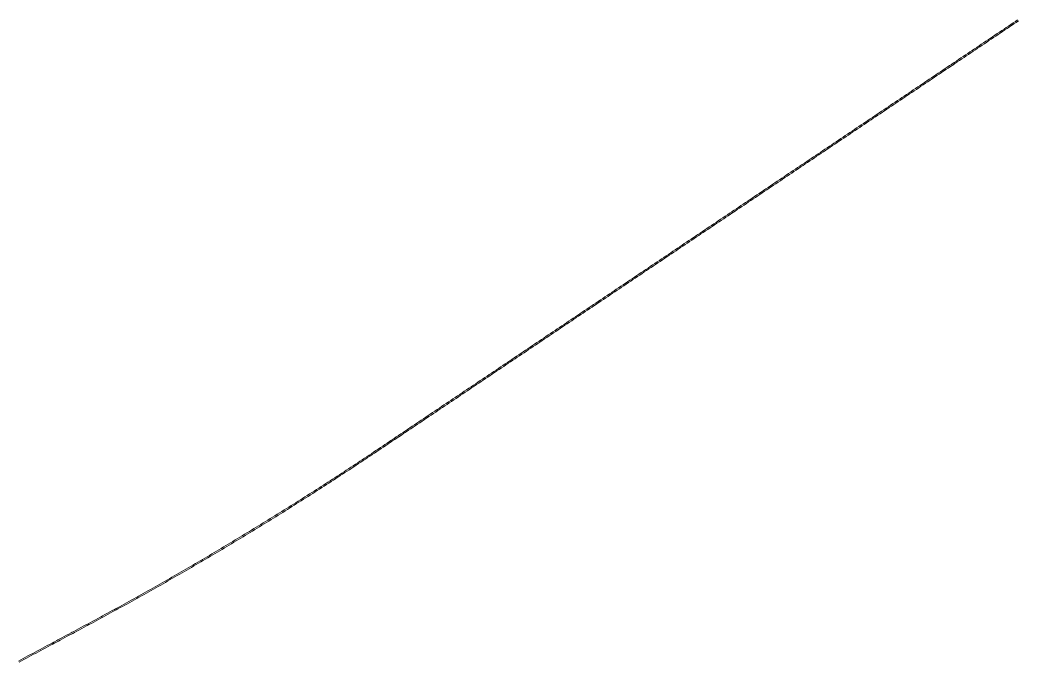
# Model space of a CAD drawing. Header units: metres. Extents: x 142705 to 201127, y 6511363 to 6533832.
# Drawn here: x 193824 to 197476, y 6528626 to 6530977 of the extents above; entities that cross this region are included whole.
import ezdxf

# ---------------------------------------------------------------- set-up
doc = ezdxf.new("R2010")
doc.units = ezdxf.units.M
doc.header["$MEASUREMENT"] = 0

msp = doc.modelspace()

# ---------------------------------------------------------------- linework, layer by layer
at = {"color": 7, "linetype": 'Continuous', "lineweight": 0}
for points in [[(197477.6, 6530977, 14.1), (197469.3, 6530971.4, 14.1), (197461, 6530965.9, 14.2), (197452.7, 6530960.3, 14.3), (197444.4, 6530954.7, 14.4), (197436.1, 6530949.1, 14.5), (197427.8, 6530943.6, 14.6), (197419.5, 6530938, 14.7), (197411.2, 6530932.4, 14.8), (197402.9, 6530926.9, 14.9), (197394.6, 6530921.3, 15), (197386.2, 6530915.7, 15.1), (197377.9, 6530910.1, 15.2), (197369.6, 6530904.6, 15.4), (197361.3, 6530899, 15.5), (197353, 6530893.4, 15.6), (197344.7, 6530887.8, 15.8), (197336.4, 6530882.3, 15.9), (197328.1, 6530876.7, 16.1), (197319.8, 6530871.1, 16.2), (197311.5, 6530865.6, 16.4), (197303.2, 6530860, 16.5), (197294.9, 6530854.4, 16.7), (197286.6, 6530848.8, 16.9), (197278.3, 6530843.3, 17.1), (197270, 6530837.7, 17.2), (197261.7, 6530832.1, 17.4), (197253.4, 6530826.5, 17.6), (197245.1, 6530821, 17.8), (197236.8, 6530815.4, 18), (197234.9, 6530814.1, 18), (197228.5, 6530809.8, 18.2), (197220.2, 6530804.3, 18.4), (197211.9, 6530798.7, 18.6), (197203.6, 6530793.1, 18.8), (197195.3, 6530787.5, 19), (197187, 6530782, 19.2), (197178.7, 6530776.4, 19.4), (197170.4, 6530770.8, 19.6), (197162.1, 6530765.2, 19.8), (197153.8, 6530759.7, 20), (197145.4, 6530754.1, 20.2), (197137.1, 6530748.5, 20.4), (197128.8, 6530743, 20.6), (197120.5, 6530737.4, 20.8), (197112.2, 6530731.8, 21), (197103.9, 6530726.2, 21.2), (197095.6, 6530720.7, 21.4), (197087.3, 6530715.1, 21.6), (197079, 6530709.5, 21.8), (197070.7, 6530704, 22), (197062.4, 6530698.4, 22.2), (197054.1, 6530692.8, 22.4), (197045.8, 6530687.2, 22.6), (197037.5, 6530681.7, 22.8), (197029.2, 6530676.1, 23), (197020.9, 6530670.5, 23.2), (197012.6, 6530664.9, 23.4), (197004.3, 6530659.4, 23.6), (196996, 6530653.8, 23.8), (196987.7, 6530648.2, 24), (196979.4, 6530642.7, 24.2), (196971.1, 6530637.1, 24.4), (196962.8, 6530631.5, 24.6), (196954.5, 6530625.9, 24.8), (196946.2, 6530620.4, 25), (196937.9, 6530614.8, 25.2), (196929.6, 6530609.2, 25.4), (196921.3, 6530603.6, 25.6), (196913, 6530598.1, 25.8), (196904.6, 6530592.5, 26), (196896.3, 6530586.9, 26.2), (196888, 6530581.4, 26.4), (196879.7, 6530575.8, 26.6), (196871.4, 6530570.2, 26.8), (196863.1, 6530564.6, 27), (196854.8, 6530559.1, 27.2), (196846.5, 6530553.5, 27.4), (196838.2, 6530547.9, 27.6), (196829.9, 6530542.4, 27.8), (196821.6, 6530536.8, 28), (196813.3, 6530531.2, 28.2), (196805, 6530525.6, 28.4), (196796.7, 6530520.1, 28.6), (196788.4, 6530514.5, 28.8), (196780.1, 6530508.9, 29), (196771.8, 6530503.3, 29.2), (196763.5, 6530497.8, 29.4), (196755.2, 6530492.2, 29.6), (196746.9, 6530486.6, 29.8), (196738.6, 6530481.1, 30), (196730.3, 6530475.5, 30.2), (196722, 6530469.9, 30.4), (196713.7, 6530464.3, 30.6), (196705.4, 6530458.8, 30.8), (196697.1, 6530453.2, 31), (196688.8, 6530447.6, 31.2), (196680.5, 6530442, 31.4), (196672.1, 6530436.5, 31.6), (196663.8, 6530430.9, 31.8), (196655.5, 6530425.3, 32), (196647.2, 6530419.8, 32.2), (196638.9, 6530414.2, 32.4), (196630.6, 6530408.6, 32.6), (196622.3, 6530403, 32.8), (196614, 6530397.5, 33), (196605.7, 6530391.9, 33.2), (196597.4, 6530386.3, 33.4), (196589.1, 6530380.7, 33.6), (196580.8, 6530375.2, 33.8), (196572.5, 6530369.6, 34), (196564.2, 6530364, 34.2), (196555.9, 6530358.5, 34.4), (196547.6, 6530352.9, 34.6), (196539.3, 6530347.3, 34.8), (196531, 6530341.7, 35), (196522.7, 6530336.2, 35.2), (196514.4, 6530330.6, 35.4), (196506.1, 6530325, 35.6), (196497.8, 6530319.5, 35.8), (196489.5, 6530313.9, 36), (196481.2, 6530308.3, 36.2), (196472.9, 6530302.7, 36.4), (196464.6, 6530297.2, 36.6), (196456.3, 6530291.6, 36.8), (196448, 6530286, 37), (196439.7, 6530280.4, 37.2), (196434.1, 6530276.7, 37.3), (196431.3, 6530274.9, 37.4), (196423, 6530269.3, 37.6), (196414.7, 6530263.7, 37.8), (196406.4, 6530258.2, 38), (196398.1, 6530252.6, 38.2), (196389.8, 6530247, 38.4), (196381.5, 6530241.4, 38.5), (196373.2, 6530235.9, 38.7), (196364.9, 6530230.3, 38.9), (196356.6, 6530224.7, 39.1), (196348.3, 6530219.1, 39.2), (196340, 6530213.6, 39.4), (196331.7, 6530208, 39.6), (196323.4, 6530202.4, 39.7), (196315.1, 6530196.9, 39.9), (196306.8, 6530191.3, 40), (196298.5, 6530185.7, 40.2), (196290.2, 6530180.1, 40.3), (196281.9, 6530174.6, 40.5), (196273.6, 6530169, 40.6), (196265.3, 6530163.4, 40.7), (196257, 6530157.9, 40.9), (196248.7, 6530152.3, 41), (196240.4, 6530146.7, 41.1), (196232.1, 6530141.1, 41.2), (196223.8, 6530135.6, 41.4), (196215.5, 6530130, 41.5), (196207.2, 6530124.4, 41.6), (196198.9, 6530118.8, 41.7), (196190.5, 6530113.3, 41.8), (196182.2, 6530107.7, 41.9), (196173.9, 6530102.1, 42), (196165.6, 6530096.6, 42.1), (196157.3, 6530091, 42.2), (196149, 6530085.4, 42.3), (196140.7, 6530079.8, 42.4), (196132.4, 6530074.3, 42.5), (196124.1, 6530068.7, 42.6), (196115.8, 6530063.1, 42.6), (196107.5, 6530057.5, 42.7), (196099.2, 6530052, 42.8), (196090.9, 6530046.4, 42.8), (196082.6, 6530040.8, 42.9), (196074.3, 6530035.3, 43), (196066, 6530029.7, 43), (196057.7, 6530024.1, 43.1), (196049.4, 6530018.5, 43.1), (196041.1, 6530013, 43.2), (196032.8, 6530007.4, 43.2), (196024.5, 6530001.8, 43.3), (196016.2, 6529996.2, 43.3), (196007.9, 6529990.7, 43.3), (195999.6, 6529985.1, 43.4), (195991.3, 6529979.5, 43.4), (195983, 6529974, 43.4), (195974.7, 6529968.4, 43.5), (195966.4, 6529962.8, 43.5), (195958.1, 6529957.2, 43.5), (195949.7, 6529951.7, 43.5), (195941.4, 6529946.1, 43.5), (195933.1, 6529940.5, 43.5), (195924.8, 6529935, 43.5), (195919.4, 6529931.3, 43.5), (195916.5, 6529929.4, 43.5), (195908.2, 6529923.8, 43.5), (195899.9, 6529918.2, 43.5), (195891.6, 6529912.7, 43.5), (195883.3, 6529907.1, 43.5), (195875, 6529901.5, 43.5), (195866.7, 6529895.9, 43.5), (195858.4, 6529890.4, 43.4), (195850.1, 6529884.8, 43.4), (195841.8, 6529879.2, 43.4), (195833.5, 6529873.7, 43.4), (195825.2, 6529868.1, 43.3), (195816.9, 6529862.5, 43.3), (195808.6, 6529856.9, 43.2), (195800.3, 6529851.4, 43.2), (195792, 6529845.8, 43.2), (195783.7, 6529840.2, 43.1), (195775.4, 6529834.6, 43), (195767.1, 6529829.1, 43), (195758.8, 6529823.5, 42.9), (195750.5, 6529817.9, 42.9), (195742.2, 6529812.4, 42.8), (195733.9, 6529806.8, 42.7), (195725.6, 6529801.2, 42.7), (195717.2, 6529795.6, 42.6), (195708.9, 6529790.1, 42.5), (195700.6, 6529784.5, 42.4), (195692.3, 6529778.9, 42.3), (195684, 6529773.4, 42.2), (195675.7, 6529767.8, 42.1), (195667.4, 6529762.2, 42), (195659.1, 6529756.6, 41.9), (195650.8, 6529751.1, 41.8), (195642.5, 6529745.5, 41.7), (195634.2, 6529739.9, 41.6), (195625.9, 6529734.3, 41.5), (195617.6, 6529728.8, 41.4), (195609.3, 6529723.2, 41.3), (195601, 6529717.6, 41.2), (195592.7, 6529712.1, 41), (195584.4, 6529706.5, 40.9), (195576.1, 6529700.9, 40.8), (195567.8, 6529695.3, 40.6), (195559.5, 6529689.8, 40.5), (195551.2, 6529684.2, 40.4), (195542.9, 6529678.6, 40.2), (195534.6, 6529673, 40.1), (195526.3, 6529667.5, 39.9), (195518, 6529661.9, 39.8), (195509.7, 6529656.3, 39.6), (195501.4, 6529650.8, 39.4), (195493.1, 6529645.2, 39.3), (195484.8, 6529639.6, 39.1), (195481.8, 6529637.7, 39.1), (195476.4, 6529634, 38.9), (195468.1, 6529628.5, 38.8), (195459.8, 6529622.9, 38.6), (195451.5, 6529617.3, 38.4), (195443.2, 6529611.8, 38.3), (195434.9, 6529606.2, 38.1), (195426.6, 6529600.6, 37.9), (195418.3, 6529595, 37.8), (195410, 6529589.5, 37.6), (195401.7, 6529583.9, 37.4), (195393.4, 6529578.3, 37.2), (195385.1, 6529572.7, 37.1), (195376.8, 6529567.2, 36.9), (195368.5, 6529561.6, 36.7), (195360.2, 6529556, 36.6), (195351.9, 6529550.5, 36.4), (195343.6, 6529544.9, 36.2), (195335.3, 6529539.3, 36.1), (195327, 6529533.7, 35.9), (195318.7, 6529528.2, 35.7), (195310.4, 6529522.6, 35.5), (195302.1, 6529517, 35.4), (195293.8, 6529511.4, 35.2), (195285.5, 6529505.9, 35), (195277.2, 6529500.3, 34.9), (195268.9, 6529494.7, 34.7), (195260.6, 6529489.2, 34.5), (195252.3, 6529483.6, 34.4), (195244, 6529478, 34.2), (195235.6, 6529472.4, 34), (195232.5, 6529470.3, 33.9), (195227.3, 6529466.9, 33.8), (195219, 6529461.3, 33.7), (195210.7, 6529455.7, 33.5), (195209.3, 6529454.7, 33.5), (195202.4, 6529450.2, 33.3), (195194.1, 6529444.6, 33.2), (195185.8, 6529439, 33), (195182.6, 6529436.9, 32.9), (195177.5, 6529433.4, 32.8), (195169.2, 6529427.9, 32.7), (195160.9, 6529422.3, 32.5), (195152.6, 6529416.8, 32.4), (195144.3, 6529411.2, 32.2), (195136, 6529405.6, 32.1), (195132.8, 6529403.5, 32), (195127.6, 6529400.1, 32), (195119.3, 6529394.5, 31.8), (195111, 6529389, 31.7), (195102.7, 6529383.5, 31.6), (195094.3, 6529377.9, 31.4), (195086, 6529372.4, 31.3), (195082.8, 6529370.3, 31.3), (195077.7, 6529366.9, 31.2), (195069.3, 6529361.3, 31.1), (195061, 6529355.8, 31), (195052.7, 6529350.3, 30.8), (195044.3, 6529344.8, 30.7), (195036, 6529339.3, 30.6), (195032.8, 6529337.2, 30.6), (195027.6, 6529333.8, 30.5), (195019.2, 6529328.3, 30.4), (195010.9, 6529322.9, 30.3), (195002.5, 6529317.4, 30.2), (194994.1, 6529311.9, 30.2), (194985.8, 6529306.5, 30.1), (194977.4, 6529301, 30), (194969, 6529295.6, 29.9), (194960.6, 6529290.1, 29.8), (194952.2, 6529284.7, 29.8), (194943.8, 6529279.3, 29.7), (194935.4, 6529273.9, 29.6), (194927, 6529268.4, 29.6), (194922.1, 6529265.3, 29.5), (194918.6, 6529263, 29.5), (194910.1, 6529257.6, 29.4), (194901.7, 6529252.2, 29.4), (194893.3, 6529246.9, 29.3), (194884.9, 6529241.5, 29.3), (194876.4, 6529236.1, 29.2), (194868, 6529230.7, 29.2), (194859.5, 6529225.4, 29.1), (194851.1, 6529220, 29), (194842.6, 6529214.7, 29), (194834.2, 6529209.4, 28.9), (194825.7, 6529204, 28.9), (194817.3, 6529198.7, 28.8), (194808.8, 6529193.4, 28.7), (194800.3, 6529188.1, 28.7), (194791.8, 6529182.8, 28.6), (194783.4, 6529177.5, 28.6), (194774.9, 6529172.2, 28.5), (194766.4, 6529166.9, 28.4), (194757.9, 6529161.6, 28.4), (194749.4, 6529156.4, 28.3), (194740.9, 6529151.1, 28.3), (194732.4, 6529145.8, 28.2), (194723.9, 6529140.6, 28.2), (194715.3, 6529135.4, 28.1), (194706.8, 6529130.1, 28), (194698.3, 6529124.9, 28), (194689.8, 6529119.7, 27.9), (194681.2, 6529114.5, 27.9), (194672.7, 6529109.2, 27.8), (194664.2, 6529104, 27.7), (194655.6, 6529098.9, 27.7), (194647.1, 6529093.7, 27.6), (194638.5, 6529088.5, 27.6), (194630, 6529083.3, 27.5), (194621.4, 6529078.1, 27.4), (194612.8, 6529073, 27.4), (194604.3, 6529067.8, 27.3), (194595.7, 6529062.7, 27.3), (194587.1, 6529057.5, 27.2), (194578.5, 6529052.4, 27.1), (194569.9, 6529047.3, 27.1), (194561.3, 6529042.2, 27), (194552.8, 6529037.1, 27), (194544.2, 6529032, 26.9), (194535.6, 6529026.9, 26.9), (194526.9, 6529021.8, 26.8), (194518.3, 6529016.7, 26.7), (194509.7, 6529011.6, 26.7), (194501.1, 6529006.5, 26.6), (194492.5, 6529001.5, 26.6), (194490.9, 6529000.6, 26.5), (194483.9, 6528996.4, 26.5), (194475.2, 6528991.4, 26.4), (194466.6, 6528986.3, 26.4), (194457.9, 6528981.3, 26.3), (194449.3, 6528976.2, 26.2), (194440.7, 6528971.2, 26.1), (194432, 6528966.2, 26.1), (194423.3, 6528961.2, 26), (194414.7, 6528956.2, 25.9), (194406, 6528951.2, 25.8), (194397.4, 6528946.2, 25.7), (194388.7, 6528941.2, 25.6), (194380, 6528936.3, 25.5), (194371.3, 6528931.3, 25.4), (194362.6, 6528926.3, 25.3), (194354, 6528921.4, 25.2), (194345.3, 6528916.4, 25.1), (194336.6, 6528911.5, 25), (194327.9, 6528906.6, 24.9), (194319.2, 6528901.6, 24.7), (194310.5, 6528896.7, 24.6), (194301.8, 6528891.8, 24.5), (194293, 6528886.9, 24.4), (194284.3, 6528882, 24.2), (194275.6, 6528877.1, 24.1), (194266.9, 6528872.2, 23.9), (194258.1, 6528867.4, 23.8), (194254.2, 6528865.2, 23.7), (194249.4, 6528862.5, 23.7), (194240.7, 6528857.6, 23.5), (194231.9, 6528852.8, 23.4), (194223.2, 6528847.9, 23.2), (194214.4, 6528843.1, 23.1), (194205.7, 6528838.3, 22.9), (194196.9, 6528833.4, 22.8), (194188.2, 6528828.6, 22.6), (194179.4, 6528823.8, 22.5), (194173.9, 6528820.8, 22.4), (194170.6, 6528819, 22.3), (194161.8, 6528814.2, 22.2), (194153.1, 6528809.4, 22), (194144.3, 6528804.6, 21.9), (194135.5, 6528799.8, 21.7), (194126.7, 6528795.1, 21.6), (194121.2, 6528792, 21.5), (194117.9, 6528790.3, 21.5), (194109.1, 6528785.5, 21.3), (194100.3, 6528780.8, 21.2), (194091.5, 6528776, 21), (194082.7, 6528771.3, 20.9), (194073.9, 6528766.5, 20.7), (194068.4, 6528763.5, 20.6), (194065.1, 6528761.8, 20.6), (194056.3, 6528757, 20.4), (194047.5, 6528752.3, 20.3), (194038.7, 6528747.6, 20.1), (194029.9, 6528742.8, 20), (194021.1, 6528738.1, 19.8), (194015.5, 6528735.1, 19.7), (194012.3, 6528733.4, 19.7), (194003.5, 6528728.6, 19.5), (193994.7, 6528723.9, 19.4), (193985.8, 6528719.2, 19.2), (193977, 6528714.5, 19.1), (193968.2, 6528709.8, 19), (193962.7, 6528706.8, 18.9), (193959.4, 6528705, 18.8), (193950.6, 6528700.3, 18.7), (193947.7, 6528698.8, 18.6), (193941.8, 6528695.6, 18.5), (193933, 6528690.9, 18.4), (193924.1, 6528686.2, 18.2), (193915.3, 6528681.4, 18.1), (193906.5, 6528676.7, 18), (193897.7, 6528672, 17.8), (193888.9, 6528667.3, 17.7), (193880.1, 6528662.5, 17.6), (193871.2, 6528657.8, 17.5), (193862.4, 6528653.1, 17.3), (193853.6, 6528648.4, 17.2), (193844.8, 6528643.7, 17.1), (193836, 6528638.9, 17), (193827.2, 6528634.2, 16.9), (193818.4, 6528629.5, 16.8)], [(197480.6, 6530973.6, 14.1), (197472.3, 6530968, 14.1), (197464, 6530962.5, 14.2), (197455.7, 6530956.9, 14.3), (197447.4, 6530951.3, 14.4), (197439.1, 6530945.8, 14.5), (197430.8, 6530940.2, 14.6), (197422.5, 6530934.6, 14.7), (197414.2, 6530929, 14.8), (197405.9, 6530923.5, 14.9), (197397.6, 6530917.9, 15), (197389.3, 6530912.3, 15.1), (197381, 6530906.7, 15.2), (197372.7, 6530901.2, 15.4), (197364.4, 6530895.6, 15.5), (197356.1, 6530890, 15.6), (197347.8, 6530884.5, 15.8), (197339.5, 6530878.9, 15.9), (197331.1, 6530873.3, 16.1), (197322.8, 6530867.7, 16.2), (197314.5, 6530862.2, 16.4), (197306.2, 6530856.6, 16.5), (197297.9, 6530851, 16.7), (197289.6, 6530845.4, 16.9), (197281.3, 6530839.9, 17), (197273, 6530834.3, 17.2), (197264.7, 6530828.7, 17.4), (197256.4, 6530823.2, 17.6), (197248.1, 6530817.6, 17.8), (197239.8, 6530812, 18), (197237.4, 6530810.4, 18), (197231.5, 6530806.4, 18.2), (197223.2, 6530800.9, 18.4), (197214.9, 6530795.3, 18.6), (197206.6, 6530789.7, 18.8), (197198.3, 6530784.1, 19), (197190, 6530778.6, 19.2), (197181.7, 6530773, 19.4), (197173.4, 6530767.4, 19.6), (197165.1, 6530761.9, 19.8), (197156.8, 6530756.3, 20), (197148.5, 6530750.7, 20.2), (197140.2, 6530745.1, 20.4), (197131.9, 6530739.6, 20.6), (197123.6, 6530734, 20.8), (197115.3, 6530728.4, 21), (197107, 6530722.9, 21.2), (197098.7, 6530717.3, 21.4), (197090.3, 6530711.7, 21.6), (197082, 6530706.1, 21.8), (197073.7, 6530700.6, 22), (197065.4, 6530695, 22.2), (197057.1, 6530689.4, 22.4), (197048.8, 6530683.8, 22.6), (197040.5, 6530678.3, 22.8), (197032.2, 6530672.7, 23), (197023.9, 6530667.1, 23.2), (197015.6, 6530661.6, 23.4), (197007.3, 6530656, 23.6), (196999, 6530650.4, 23.8), (196990.7, 6530644.8, 24), (196982.4, 6530639.3, 24.2), (196974.1, 6530633.7, 24.4), (196965.8, 6530628.1, 24.6), (196957.5, 6530622.5, 24.8), (196949.2, 6530617, 25), (196940.9, 6530611.4, 25.2), (196932.6, 6530605.8, 25.4), (196924.3, 6530600.3, 25.6), (196916, 6530594.7, 25.8), (196907.7, 6530589.1, 26), (196899.4, 6530583.5, 26.2), (196891.1, 6530578, 26.4), (196882.8, 6530572.4, 26.6), (196874.5, 6530566.8, 26.8), (196866.2, 6530561.3, 27), (196857.9, 6530555.7, 27.2), (196849.5, 6530550.1, 27.4), (196841.2, 6530544.5, 27.6), (196832.9, 6530539, 27.8), (196824.6, 6530533.4, 28), (196816.3, 6530527.8, 28.2), (196808, 6530522.2, 28.4), (196799.7, 6530516.7, 28.6), (196791.4, 6530511.1, 28.8), (196783.1, 6530505.5, 29), (196774.8, 6530500, 29.2), (196766.5, 6530494.4, 29.4), (196758.2, 6530488.8, 29.6), (196749.9, 6530483.2, 29.8), (196741.6, 6530477.7, 30), (196733.3, 6530472.1, 30.2), (196725, 6530466.5, 30.4), (196716.7, 6530460.9, 30.6), (196708.4, 6530455.4, 30.8), (196700.1, 6530449.8, 31), (196691.8, 6530444.2, 31.2), (196683.5, 6530438.7, 31.4), (196675.2, 6530433.1, 31.6), (196666.9, 6530427.5, 31.8), (196658.6, 6530421.9, 32), (196650.3, 6530416.4, 32.2), (196642, 6530410.8, 32.4), (196633.7, 6530405.2, 32.6), (196625.4, 6530399.7, 32.8), (196617, 6530394.1, 33), (196608.7, 6530388.5, 33.2), (196600.4, 6530382.9, 33.4), (196592.1, 6530377.4, 33.6), (196583.8, 6530371.8, 33.8), (196575.5, 6530366.2, 34), (196567.2, 6530360.6, 34.2), (196558.9, 6530355.1, 34.4), (196550.6, 6530349.5, 34.6), (196542.3, 6530343.9, 34.8), (196534, 6530338.4, 35), (196525.7, 6530332.8, 35.2), (196517.4, 6530327.2, 35.4), (196509.1, 6530321.6, 35.6), (196500.8, 6530316.1, 35.8), (196492.5, 6530310.5, 36), (196484.2, 6530304.9, 36.2), (196475.9, 6530299.3, 36.4), (196467.6, 6530293.8, 36.6), (196459.3, 6530288.2, 36.8), (196451, 6530282.6, 37), (196442.7, 6530277.1, 37.2), (196436.6, 6530273, 37.3), (196434.4, 6530271.5, 37.4), (196426.1, 6530265.9, 37.6), (196417.8, 6530260.3, 37.8), (196409.5, 6530254.8, 38), (196401.2, 6530249.2, 38.2), (196392.9, 6530243.6, 38.3), (196384.6, 6530238, 38.5), (196376.2, 6530232.5, 38.7), (196367.9, 6530226.9, 38.9), (196359.6, 6530221.3, 39), (196351.3, 6530215.8, 39.2), (196343, 6530210.2, 39.4), (196334.7, 6530204.6, 39.5), (196326.4, 6530199, 39.7), (196318.1, 6530193.5, 39.9), (196309.8, 6530187.9, 40), (196301.5, 6530182.3, 40.2), (196293.2, 6530176.8, 40.3), (196284.9, 6530171.2, 40.4), (196276.6, 6530165.6, 40.6), (196268.3, 6530160, 40.7), (196260, 6530154.5, 40.9), (196251.7, 6530148.9, 41), (196243.4, 6530143.3, 41.1), (196235.1, 6530137.7, 41.2), (196226.8, 6530132.2, 41.4), (196218.5, 6530126.6, 41.5), (196210.2, 6530121, 41.6), (196201.9, 6530115.5, 41.7), (196193.6, 6530109.9, 41.8), (196185.3, 6530104.3, 41.9), (196177, 6530098.7, 42), (196168.7, 6530093.2, 42.1), (196160.4, 6530087.6, 42.2), (196152.1, 6530082, 42.3), (196143.8, 6530076.4, 42.4), (196135.4, 6530070.9, 42.5), (196127.1, 6530065.3, 42.5), (196118.8, 6530059.7, 42.6), (196110.5, 6530054.2, 42.7), (196102.2, 6530048.6, 42.8), (196093.9, 6530043, 42.8), (196085.6, 6530037.4, 42.9), (196077.3, 6530031.9, 43), (196069, 6530026.3, 43), (196060.7, 6530020.7, 43.1), (196052.4, 6530015.2, 43.1), (196044.1, 6530009.6, 43.2), (196035.8, 6530004, 43.2), (196027.5, 6529998.4, 43.3), (196019.2, 6529992.9, 43.3), (196010.9, 6529987.3, 43.3), (196002.6, 6529981.7, 43.4), (195994.3, 6529976.1, 43.4), (195986, 6529970.6, 43.4), (195977.7, 6529965, 43.5), (195969.4, 6529959.4, 43.5), (195961.1, 6529953.9, 43.5), (195952.8, 6529948.3, 43.5), (195944.5, 6529942.7, 43.5), (195936.2, 6529937.1, 43.5), (195927.9, 6529931.6, 43.5), (195921.9, 6529927.5, 43.5), (195919.6, 6529926, 43.5), (195911.3, 6529920.4, 43.5), (195903, 6529914.8, 43.5), (195894.6, 6529909.3, 43.5), (195886.3, 6529903.7, 43.5), (195878, 6529898.1, 43.5), (195869.7, 6529892.6, 43.5), (195861.4, 6529887, 43.4), (195853.1, 6529881.4, 43.4), (195844.8, 6529875.8, 43.4), (195836.5, 6529870.3, 43.4), (195828.2, 6529864.7, 43.3), (195819.9, 6529859.1, 43.3), (195811.6, 6529853.5, 43.2), (195803.3, 6529848, 43.2), (195795, 6529842.4, 43.2), (195786.7, 6529836.8, 43.1), (195778.4, 6529831.3, 43), (195770.1, 6529825.7, 43), (195761.8, 6529820.1, 42.9), (195753.5, 6529814.5, 42.9), (195745.2, 6529809, 42.8), (195736.9, 6529803.4, 42.7), (195728.6, 6529797.8, 42.7), (195720.3, 6529792.3, 42.6), (195712, 6529786.7, 42.5), (195703.7, 6529781.1, 42.4), (195695.4, 6529775.5, 42.3), (195687.1, 6529770, 42.2), (195678.8, 6529764.4, 42.1), (195670.5, 6529758.8, 42.1), (195662.2, 6529753.2, 42), (195653.8, 6529747.7, 41.9), (195645.5, 6529742.1, 41.7), (195637.2, 6529736.5, 41.6), (195628.9, 6529731, 41.5), (195620.6, 6529725.4, 41.4), (195612.3, 6529719.8, 41.3), (195604, 6529714.2, 41.2), (195595.7, 6529708.7, 41), (195587.4, 6529703.1, 40.9), (195579.1, 6529697.5, 40.8), (195570.8, 6529691.9, 40.6), (195562.5, 6529686.4, 40.5), (195554.2, 6529680.8, 40.4), (195545.9, 6529675.2, 40.2), (195537.6, 6529669.7, 40.1), (195529.3, 6529664.1, 39.9), (195521, 6529658.5, 39.8), (195512.7, 6529652.9, 39.6), (195504.4, 6529647.4, 39.5), (195496.1, 6529641.8, 39.3), (195487.8, 6529636.2, 39.1), (195484.3, 6529633.9, 39.1), (195479.5, 6529630.7, 39), (195471.2, 6529625.1, 38.8), (195462.9, 6529619.5, 38.6), (195454.6, 6529613.9, 38.4), (195446.3, 6529608.4, 38.3), (195438, 6529602.8, 38.1), (195429.7, 6529597.2, 37.9), (195421.3, 6529591.6, 37.8), (195413, 6529586.1, 37.6), (195404.7, 6529580.5, 37.4), (195396.4, 6529574.9, 37.3), (195388.1, 6529569.4, 37.1), (195379.8, 6529563.8, 36.9), (195371.5, 6529558.2, 36.7), (195363.2, 6529552.6, 36.6), (195354.9, 6529547.1, 36.4), (195346.6, 6529541.5, 36.2), (195338.3, 6529535.9, 36.1), (195330, 6529530.3, 35.9), (195321.7, 6529524.8, 35.7), (195313.4, 6529519.2, 35.6), (195305.1, 6529513.6, 35.4), (195296.8, 6529508.1, 35.2), (195288.5, 6529502.5, 35), (195280.2, 6529496.9, 34.9), (195271.9, 6529491.3, 34.7), (195263.6, 6529485.8, 34.5), (195255.3, 6529480.2, 34.4), (195247, 6529474.6, 34.2), (195238.7, 6529469, 34), (195235, 6529466.6, 33.9), (195230.4, 6529463.5, 33.9), (195222.1, 6529457.9, 33.7), (195213.8, 6529452.3, 33.5), (195211.8, 6529451, 33.5), (195205.5, 6529446.8, 33.3), (195197.2, 6529441.2, 33.2), (195188.8, 6529435.6, 33), (195185.1, 6529433.1, 32.9), (195180.5, 6529430.1, 32.9), (195172.2, 6529424.5, 32.7), (195163.9, 6529418.9, 32.5), (195155.6, 6529413.4, 32.4), (195147.3, 6529407.8, 32.3), (195139, 6529402.3, 32.1), (195135.3, 6529399.8, 32), (195130.7, 6529396.7, 32), (195122.3, 6529391.1, 31.8), (195114, 6529385.6, 31.7), (195105.7, 6529380.1, 31.6), (195097.4, 6529374.5, 31.4), (195089, 6529369, 31.3), (195085.3, 6529366.5, 31.3), (195080.7, 6529363.5, 31.2), (195072.4, 6529357.9, 31.1), (195064, 6529352.4, 31), (195055.7, 6529346.9, 30.9), (195047.3, 6529341.4, 30.7), (195039, 6529335.9, 30.6), (195035.3, 6529333.5, 30.6), (195030.6, 6529330.4, 30.5), (195022.3, 6529324.9, 30.4), (195013.9, 6529319.5, 30.3), (195005.5, 6529314, 30.3), (194997.2, 6529308.5, 30.2), (194988.8, 6529303.1, 30.1), (194980.4, 6529297.6, 30), (194972, 6529292.2, 29.9), (194963.6, 6529286.7, 29.8), (194955.2, 6529281.3, 29.8), (194946.8, 6529275.9, 29.7), (194938.4, 6529270.5, 29.6), (194930, 6529265, 29.6), (194924.6, 6529261.6, 29.5), (194921.6, 6529259.6, 29.5), (194913.2, 6529254.2, 29.5), (194904.8, 6529248.8, 29.4), (194896.3, 6529243.5, 29.3), (194887.9, 6529238.1, 29.3), (194879.5, 6529232.7, 29.2), (194871, 6529227.3, 29.2), (194862.6, 6529222, 29.1), (194854.1, 6529216.6, 29), (194845.7, 6529211.3, 29), (194837.2, 6529206, 28.9), (194828.8, 6529200.6, 28.9), (194820.3, 6529195.3, 28.8), (194811.8, 6529190, 28.7), (194803.4, 6529184.7, 28.7), (194794.9, 6529179.4, 28.6), (194786.4, 6529174.1, 28.6), (194777.9, 6529168.8, 28.5), (194769.4, 6529163.5, 28.5), (194760.9, 6529158.2, 28.4), (194752.4, 6529153, 28.3), (194743.9, 6529147.7, 28.3), (194735.4, 6529142.4, 28.2), (194726.9, 6529137.2, 28.2), (194718.4, 6529131.9, 28.1), (194709.9, 6529126.7, 28), (194701.3, 6529121.5, 28), (194692.8, 6529116.3, 27.9), (194684.3, 6529111, 27.9), (194675.7, 6529105.8, 27.8), (194667.2, 6529100.6, 27.7), (194658.7, 6529095.4, 27.7), (194650.1, 6529090.2, 27.6), (194641.6, 6529085.1, 27.6), (194633, 6529079.9, 27.5), (194624.4, 6529074.7, 27.4), (194615.9, 6529069.6, 27.4), (194607.3, 6529064.4, 27.3), (194598.7, 6529059.3, 27.3), (194590.2, 6529054.1, 27.2), (194581.6, 6529049, 27.2), (194573, 6529043.9, 27.1), (194564.4, 6529038.7, 27), (194555.8, 6529033.6, 27), (194547.2, 6529028.5, 26.9), (194538.6, 6529023.4, 26.9), (194530, 6529018.3, 26.8), (194521.4, 6529013.2, 26.7), (194512.8, 6529008.2, 26.7), (194504.1, 6529003.1, 26.6), (194495.5, 6528998, 26.6), (194493.2, 6528996.7, 26.5), (194486.9, 6528993, 26.5), (194478.3, 6528987.9, 26.4), (194469.6, 6528982.9, 26.4), (194461, 6528977.8, 26.3), (194452.4, 6528972.8, 26.2), (194443.7, 6528967.8, 26.2), (194435.1, 6528962.8, 26.1), (194426.4, 6528957.8, 26), (194417.7, 6528952.8, 25.9), (194409.1, 6528947.8, 25.8), (194400.4, 6528942.8, 25.7), (194391.7, 6528937.8, 25.6), (194383.1, 6528932.8, 25.5), (194374.4, 6528927.9, 25.4), (194365.7, 6528922.9, 25.3), (194357, 6528917.9, 25.2), (194348.3, 6528913, 25.1), (194339.6, 6528908.1, 25), (194330.9, 6528903.1, 24.9), (194322.2, 6528898.2, 24.8), (194313.5, 6528893.3, 24.6), (194304.8, 6528888.4, 24.5), (194296.1, 6528883.5, 24.4), (194287.4, 6528878.6, 24.2), (194278.7, 6528873.7, 24.1), (194269.9, 6528868.8, 24), (194261.2, 6528863.9, 23.8), (194256.4, 6528861.2, 23.7), (194252.5, 6528859, 23.7), (194243.7, 6528854.2, 23.5), (194235, 6528849.3, 23.4), (194226.2, 6528844.5, 23.2), (194217.5, 6528839.6, 23.1), (194208.7, 6528834.8, 22.9), (194200, 6528830, 22.8), (194191.2, 6528825.2, 22.6), (194182.5, 6528820.3, 22.5), (194176, 6528816.8, 22.4), (194173.7, 6528815.5, 22.3), (194164.9, 6528810.7, 22.2), (194156.1, 6528805.9, 22.1), (194147.4, 6528801.2, 21.9), (194138.6, 6528796.4, 21.8), (194129.8, 6528791.6, 21.6), (194123.3, 6528788.1, 21.5), (194121, 6528786.8, 21.5), (194112.2, 6528782.1, 21.3), (194103.4, 6528777.3, 21.2), (194094.6, 6528772.5, 21), (194085.8, 6528767.8, 20.9), (194077, 6528763, 20.7), (194070.5, 6528759.5, 20.6), (194068.2, 6528758.3, 20.6), (194059.4, 6528753.6, 20.4), (194050.6, 6528748.8, 20.3), (194041.8, 6528744.1, 20.1), (194033, 6528739.4, 20), (194024.2, 6528734.6, 19.8), (194017.7, 6528731.1, 19.7), (194015.4, 6528729.9, 19.7), (194006.5, 6528725.2, 19.6), (193997.7, 6528720.5, 19.4), (193988.9, 6528715.7, 19.3), (193980.1, 6528711, 19.1), (193971.3, 6528706.3, 19), (193964.8, 6528702.8, 18.9), (193962.5, 6528701.6, 18.8), (193953.7, 6528696.9, 18.7), (193949.8, 6528694.8, 18.6), (193944.8, 6528692.1, 18.5), (193936, 6528687.4, 18.4), (193927.2, 6528682.7, 18.2), (193918.4, 6528678, 18.1), (193909.6, 6528673.2, 18), (193900.8, 6528668.5, 17.8), (193891.9, 6528663.8, 17.7), (193883.1, 6528659.1, 17.6), (193874.3, 6528654.4, 17.5), (193865.5, 6528649.6, 17.3), (193856.7, 6528644.9, 17.2), (193847.9, 6528640.2, 17.1), (193839, 6528635.5, 17), (193830.2, 6528630.8, 16.9), (193821.4, 6528626, 16.8)]]:
    msp.add_polyline3d(points, dxfattribs=at)

doc.saveas('drawing.dxf')
